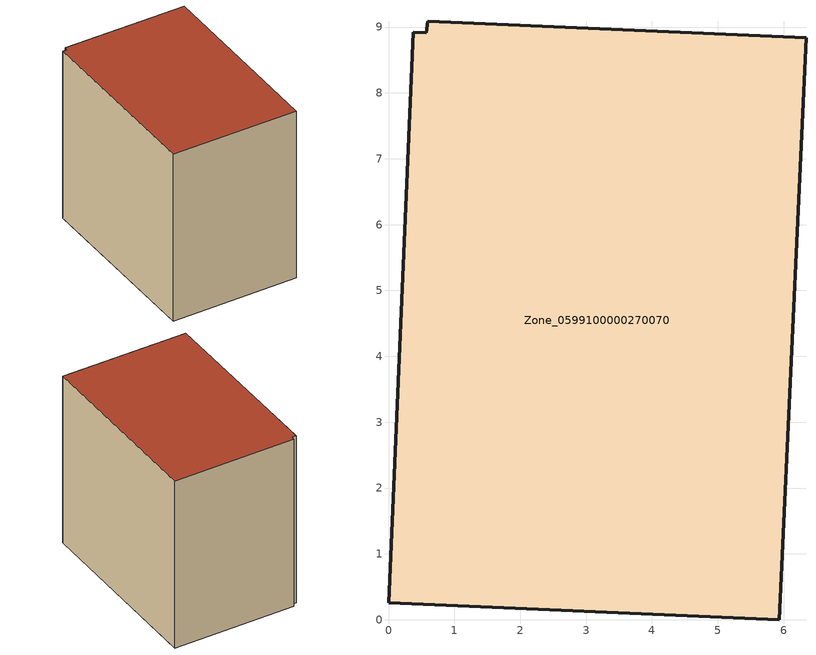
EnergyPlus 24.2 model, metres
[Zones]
Zone_0599100000270070
 floor ground (C_G): 0.58,8.91 0.59,9.09 6.34,8.83 5.93,0 0,0.26 0.37,8.93 z1.12
 wall outside (C_F): 0,0.26 5.93,0 6.34,8.83 0.59,9.09 0.58,8.91 0.37,8.93 0,0.26 z1.12:9.48
 roof outside (C_R): 0.59,9.09 0.58,8.91 0.37,8.93 0,0.26 5.93,0 6.34,8.83 z9.48
[BUILDING]
Pand.0599100000270070: North Axis=0; Terrain=City; Loads Convergence Tolerance Value=0.04; Temperature Convergence Tolerance Value=0.4; Solar Distribution=FullExterior; Maximum Number of Warmup Days=25; Minimum Number of Warmup Days=1
[Site:Location]
Rotterdam.The.Hague.AP_ZH_NLD Design_Conditions: Latitude=51.96; Longitude=4.45; Time Zone=1; Elevation=-4.5
[SITE:GROUNDTEMPERATURE:BUILDINGSURFACE]
18, 18, 18, 18, 18, 18, 18, 18, 18, 18, 18, 18
[MATERIAL] Thermal Absorptance=0.9; Solar Absorptance=0.7; Visible Absorptance=0.7
Name | Roughness | Thickness | Conductivity | Density | Specific Heat
G.TI.1965-1974 | MediumSmooth | 0.15 | 0.882353 | 540 | 1210
F.TI.1965-1974 | Rough | 0.3 | 0.697674 | 1920 | 840
R.TI.1965-1974 | MediumRough | 0.2 | 0.232558 | 1500 | 1000
[CONSTRUCTION]
C_G: G.TI.1965-1974
C_F: F.TI.1965-1974
C_R: R.TI.1965-1974
[ZONE]
Zone_0599100000270070: Type=1; Multiplier=1; Ceiling Height=Autocalculate; Volume=Autocalculate; Floor Area=autocalculate; Part of Total Floor Area=Yes
[ZONEINFILTRATION:DESIGNFLOWRATE]
Infil_Zone_0599100000270070: Zone or ZoneList or Space or SpaceList=Zone_0599100000270070; Schedule=AlwaysOn; Design Flow Rate Calculation Method=Flow/Area; Flow Rate per Floor Area=0.003; Constant Term Coefficient=1; Temperature Term Coefficient=0; Velocity Term Coefficient=0; Velocity Squared Term Coefficient=0
[HVACTEMPLATE:ZONE:IDEALLOADSAIRSYSTEM]
Zone_0599100000270070: Maximum Heating Supply Air Temperature=50; Minimum Cooling Supply Air Temperature=13; Maximum Heating Supply Air Humidity Ratio=0.0156; Minimum Cooling Supply Air Humidity Ratio=0.0077; Heating Limit=NoLimit; Cooling Limit=NoLimit; Dehumidification Control Type=ConstantSensibleHeatRatio; Cooling Sensible Heat Ratio=0.7; Dehumidification Setpoint=60; Humidification Control Type=None; Humidification Setpoint=30; Outdoor Air Method=None; Outdoor Air Flow Rate per Person=0.00944; Outdoor Air Flow Rate per Zone Floor Area=0; Outdoor Air Flow Rate per Zone=0; Demand Controlled Ventilation Type=None; Outdoor Air Economizer Type=NoEconomizer; Heat Recovery Type=None; Sensible Heat Recovery Effectiveness=0.7; Latent Heat Recovery Effectiveness=0.65
[ZONECONTROL:THERMOSTAT]
ThermostatControl_Zone_0599100000270070: Zone or ZoneList=Zone_0599100000270070; Control Type Schedule=DualSetpointControlType; Control 1=Thermostat_Zone_0599100000270070; Temperature Difference Between Cutout And Setpoint=0
[THERMOSTATSETPOINT:DUALSETPOINT]
Thermostat_Zone_0599100000270070: Heating Setpoint Temperature Schedule=HeatingSetpoint_Zone_0599100000270070; Cooling Setpoint Temperature Schedule=CoolingSetpoint_Zone_0599100000270070
[SCHEDULE:COMPACT]
HeatingSetpoint_Zone_0599100000270070: Through: 12/31, For: AllDays, Until: 24:00, 21
CoolingSetpoint_Zone_0599100000270070: Through: 12/31, For: AllDays, Until: 24:00, 24
DualSetpointControlType: Through: 12/31, For: AllDays, Until: 24:00, 4
AlwaysOn: Through: 12/31, For: AllDays, Until: 24:00, 1
